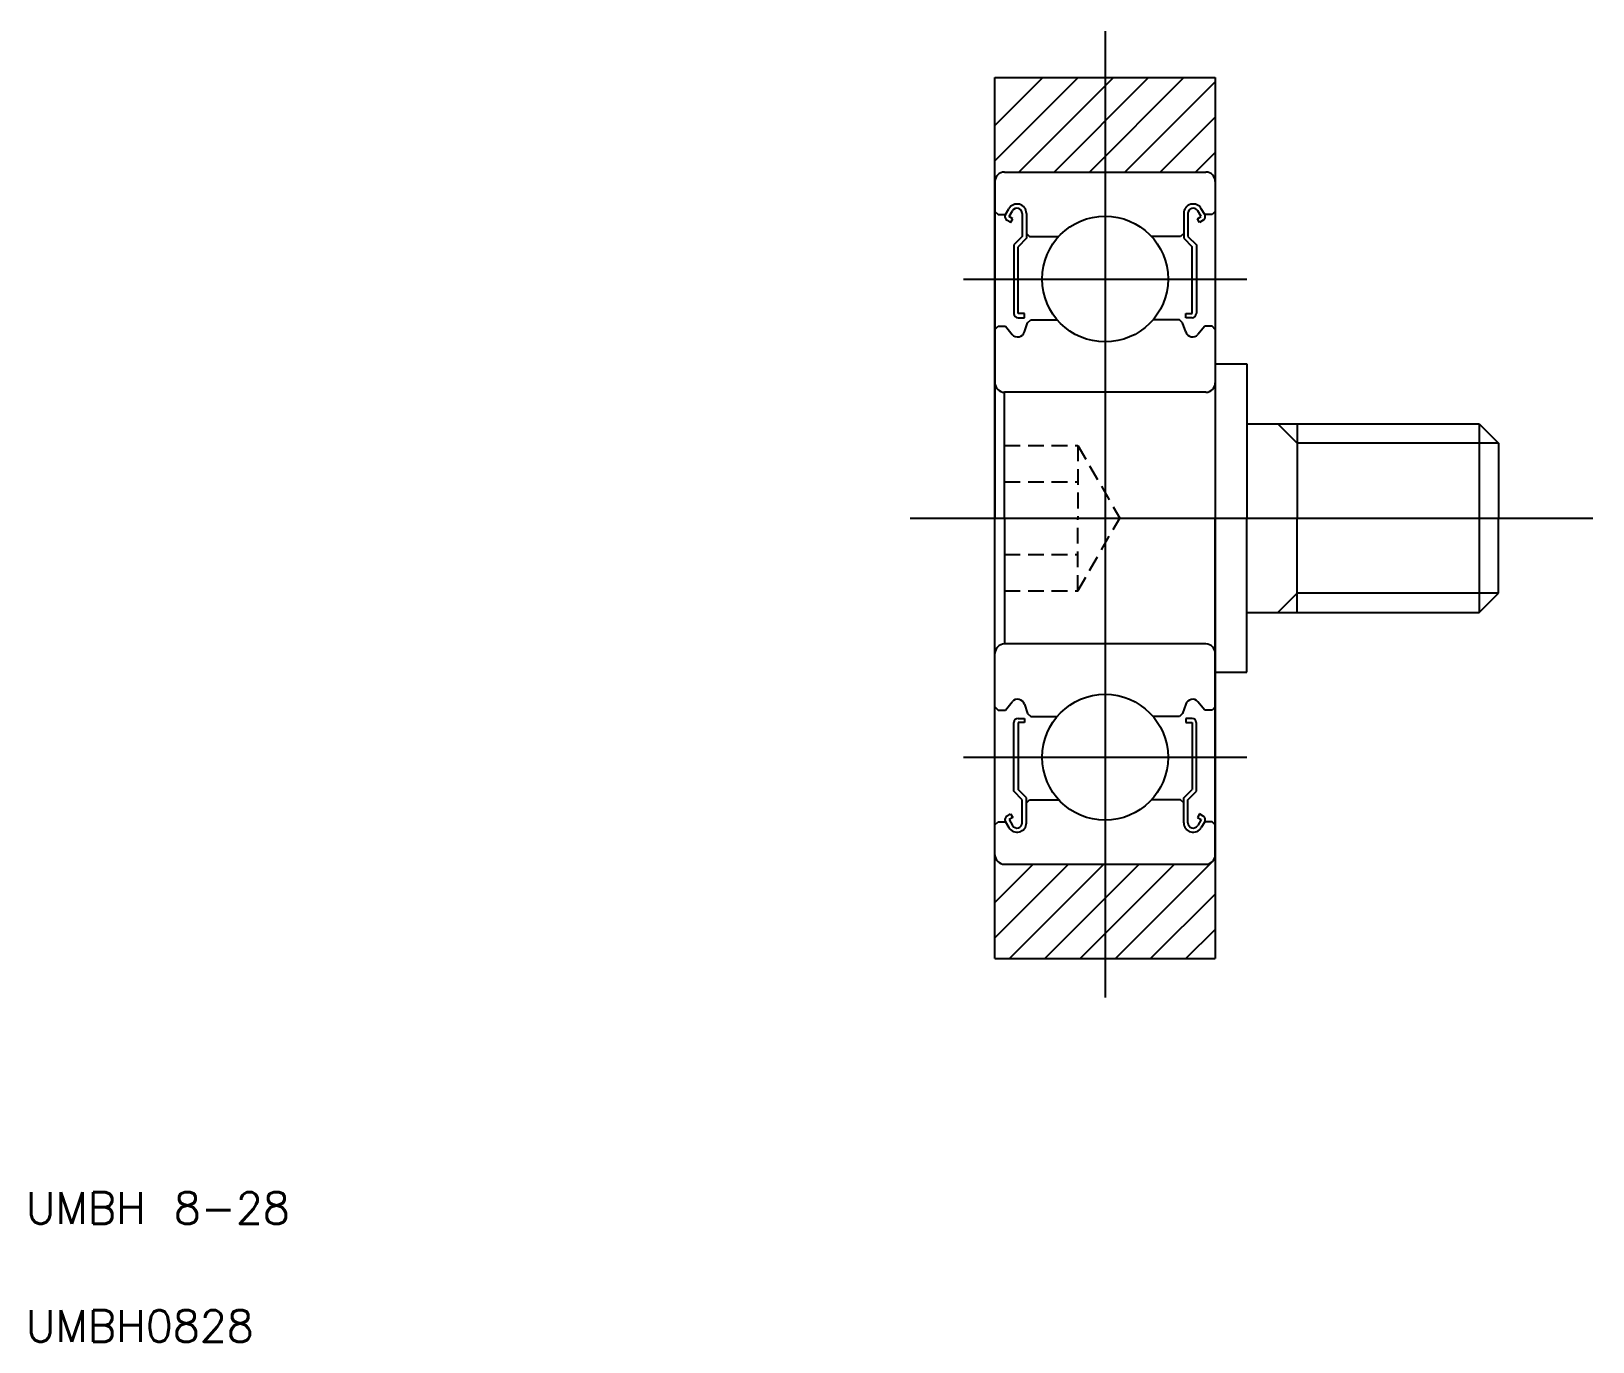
# Model space of a CAD drawing. Extents: x 2.7 to 52.3, y 2.5 to 44.2.
import ezdxf

# ---------------------------------------------------------------- set-up
doc = ezdxf.new("R2010")
doc.units = 0
doc.linetypes.add('CENTER', pattern=[50.8, 31.75, -6.35, 6.35, -6.35])
doc.linetypes.add('DASHED', pattern=[0.75, 0.5, -0.25])
doc.layers.get('0').update_dxf_attribs({"linetype": 'CONTINUOUS'})
doc.layers.add('CENTER', color=1, linetype='CENTER')
doc.styles.get("Standard").update_dxf_attribs({"font": 'txt.shx'})

msp = doc.modelspace()

# ---------------------------------------------------------------- linework, layer by layer
at = {"color": 7, "linetype": 'CONTINUOUS'}
for p, q in [((33.304, 14.678), (33.304, 42.678)), ((33.304, 42.678), (40.304, 42.678)), ((40.304, 42.678), (40.304, 14.678)), ((33.304, 39.378), (33.304, 28.678)), ((33.604, 39.678), (40.004, 39.678)), ((40.304, 39.378), (40.304, 28.678)), ((33.304, 38.428), (33.404, 38.328)), ((33.404, 38.328), (33.637, 38.328)), ((33.637, 38.328), (33.746, 38.512)), ((33.752, 38.262), (33.861, 38.445)), ((33.868, 38.195), (33.752, 38.262)), ((34.17, 38.363), (34.17, 37.628)), ((34.304, 38.363), (34.304, 37.573)), ((39.304, 38.363), (39.304, 37.573)), ((39.437, 38.363), (39.437, 37.628)), ((39.739, 38.195), (39.855, 38.262)), ((39.855, 38.262), (39.746, 38.445)), ((39.97, 38.328), (39.862, 38.512)), ((40.204, 38.328), (39.97, 38.328)), ((40.304, 38.428), (40.204, 38.328)), ((33.686, 38.146), (33.801, 38.079)), ((33.801, 38.079), (33.868, 38.195)), ((34.304, 37.728), (34.404, 37.628)), ((39.304, 37.728), (39.204, 37.628)), ((39.806, 38.079), (39.739, 38.195)), ((39.922, 38.146), (39.806, 38.079)), ((34.17, 37.628), (33.904, 37.362)), ((33.904, 37.362), (33.904, 35.177)), ((34.304, 37.573), (34.037, 37.306)), ((34.037, 35.177), (34.037, 37.306)), ((34.404, 37.628), (35.328, 37.628)), ((39.204, 37.628), (38.279, 37.628)), ((39.304, 37.573), (39.57, 37.306)), ((39.437, 37.628), (39.704, 37.362)), ((39.57, 35.177), (39.57, 37.306)), ((39.704, 37.362), (39.704, 35.177)), ((33.304, 34.678), (33.404, 34.778)), ((33.404, 34.778), (33.637, 34.778)), ((33.637, 34.778), (33.852, 34.516)), ((34.237, 35.177), (34.037, 35.177)), ((34.037, 35.043), (34.237, 35.043)), ((34.237, 35.043), (34.237, 35.177)), ((34.237, 34.595), (34.342, 34.884)), ((34.342, 34.884), (34.442, 34.978)), ((34.442, 34.978), (35.284, 34.978)), ((39.165, 34.978), (38.324, 34.978)), ((39.265, 34.884), (39.165, 34.978)), ((39.37, 34.595), (39.265, 34.884)), ((39.37, 35.043), (39.37, 35.177)), ((39.37, 35.177), (39.57, 35.177)), ((39.57, 35.043), (39.37, 35.043)), ((39.97, 34.778), (39.756, 34.516)), ((40.204, 34.778), (39.97, 34.778)), ((40.304, 34.678), (40.204, 34.778)), ((40.304, 33.578), (41.304, 33.578)), ((41.304, 33.578), (41.304, 28.678)), ((33.604, 28.678), (33.604, 32.678)), ((40.004, 32.678), (33.604, 32.678)), ((41.304, 31.678), (48.69, 31.678)), ((42.904, 31.678), (42.904, 28.678)), ((48.69, 31.678), (49.304, 31.065)), ((48.69, 31.678), (48.69, 25.678)), ((49.304, 31.065), (49.304, 28.678)), ((33.304, 17.978), (33.304, 28.678)), ((33.604, 28.678), (33.604, 24.678)), ((40.304, 17.978), (40.304, 28.678)), ((41.304, 23.778), (41.304, 28.678)), ((42.904, 25.678), (42.904, 28.678)), ((49.304, 26.292), (49.304, 28.678)), ((48.69, 25.678), (49.304, 26.292)), ((41.304, 25.678), (48.69, 25.678)), ((40.004, 24.678), (33.604, 24.678)), ((40.304, 23.778), (41.304, 23.778)), ((40.304, 23.328), (40.304, 23.328)), ((33.637, 22.578), (33.852, 22.841)), ((39.97, 22.578), (39.756, 22.841)), ((33.304, 22.678), (33.404, 22.578)), ((33.404, 22.578), (33.637, 22.578)), ((34.237, 22.762), (34.342, 22.472)), ((34.342, 22.472), (34.442, 22.378)), ((34.442, 22.378), (35.284, 22.378)), ((39.165, 22.378), (38.324, 22.378)), ((39.265, 22.472), (39.165, 22.378)), ((39.37, 22.762), (39.265, 22.472)), ((40.204, 22.578), (39.97, 22.578)), ((40.304, 22.678), (40.204, 22.578)), ((33.904, 19.995), (33.904, 22.18)), ((34.037, 22.313), (34.237, 22.313)), ((34.237, 22.18), (34.037, 22.18)), ((34.037, 22.18), (34.037, 20.05)), ((34.237, 22.313), (34.237, 22.18)), ((39.37, 22.313), (39.37, 22.18)), ((39.57, 22.313), (39.37, 22.313)), ((39.37, 22.18), (39.57, 22.18)), ((39.57, 22.18), (39.57, 20.05)), ((39.704, 19.995), (39.704, 22.18)), ((40.304, 20.653), (40.304, 20.653)), ((34.17, 19.728), (33.904, 19.995)), ((34.304, 19.784), (34.037, 20.05)), ((39.304, 19.784), (39.57, 20.05)), ((39.437, 19.728), (39.704, 19.995)), ((34.17, 18.994), (34.17, 19.728)), ((34.304, 18.994), (34.304, 19.784)), ((34.304, 19.628), (34.404, 19.728)), ((34.404, 19.728), (35.328, 19.728)), ((39.204, 19.728), (38.279, 19.728)), ((39.304, 19.628), (39.204, 19.728)), ((39.304, 18.994), (39.304, 19.784)), ((39.437, 18.994), (39.437, 19.728)), ((33.304, 18.928), (33.404, 19.028)), ((33.404, 19.028), (33.637, 19.028)), ((33.637, 19.028), (33.746, 18.844)), ((33.686, 19.21), (33.801, 19.277)), ((33.868, 19.162), (33.752, 19.095)), ((33.752, 19.095), (33.861, 18.911)), ((33.801, 19.277), (33.868, 19.162)), ((39.806, 19.277), (39.739, 19.162)), ((39.739, 19.162), (39.855, 19.095)), ((39.855, 19.095), (39.746, 18.911)), ((39.922, 19.21), (39.806, 19.277)), ((39.97, 19.028), (39.862, 18.844)), ((40.204, 19.028), (39.97, 19.028)), ((40.304, 18.928), (40.204, 19.028)), ((33.604, 17.678), (40.004, 17.678)), ((33.304, 14.678), (40.304, 14.678))]:
    msp.add_line(p, q, dxfattribs=at)
at = {"color": 3, "linetype": 'CONTINUOUS'}
for p, q in [((33.304, 41.161), (34.821, 42.678)), ((33.304, 40.039), (35.943, 42.678)), ((34.066, 39.678), (37.066, 42.678)), ((35.188, 39.678), (38.188, 42.678)), ((36.311, 39.678), (39.311, 42.678)), ((37.433, 39.678), (40.304, 42.549)), ((38.556, 39.678), (40.304, 41.426)), ((39.678, 39.678), (40.304, 40.304)), ((42.904, 31.065), (42.29, 31.678)), ((49.304, 31.065), (42.904, 31.065)), ((42.904, 26.292), (42.29, 25.678)), ((49.304, 26.292), (42.904, 26.292)), ((33.304, 15.343), (35.639, 17.678)), ((33.304, 16.466), (34.516, 17.678)), ((33.761, 14.678), (36.761, 17.678)), ((34.884, 14.678), (37.884, 17.678)), ((36.006, 14.678), (39.006, 17.678)), ((37.129, 14.678), (40.304, 17.853)), ((38.251, 14.678), (40.304, 16.73)), ((39.374, 14.678), (40.304, 15.608))]:
    msp.add_line(p, q, dxfattribs=at)
at = {"color": 3, "linetype": 'DASHED'}
for p, q in [((33.604, 30.988), (35.937, 30.988)), ((35.937, 30.988), (37.27, 28.678)), ((35.937, 30.988), (35.937, 28.678)), ((33.604, 29.833), (35.937, 29.833)), ((35.937, 26.369), (37.27, 28.678)), ((35.937, 26.369), (35.937, 28.678)), ((33.604, 27.524), (35.937, 27.524)), ((33.604, 26.369), (35.937, 26.369))]:
    msp.add_line(p, q, dxfattribs=at)
at = {"color": 7, "linetype": 'CONTINUOUS'}
for centre in [(36.804, 36.278), (36.804, 21.078)]:
    msp.add_circle(centre, 2, dxfattribs=at)
for centre, radius, start, end in [((33.604, 39.378), 0.3, 90, 180), ((40.004, 39.378), 0.3, 0, 90), ((33.752, 38.262), 0.133, 149.9969, 240.0013), ((34.005, 38.363), 0.299, 0, 150.0002), ((34.005, 38.363), 0.166, 0, 150.0044), ((39.603, 38.363), 0.299, 29.9998, 180), ((39.603, 38.363), 0.166, 29.9956, 180), ((39.855, 38.262), 0.133, 299.9987, 30.0031), ((34.037, 35.177), 0.133, 180, 270), ((39.57, 35.177), 0.133, 270, 359.9999), ((34.023, 34.66), 0.224, 220.001, 343.1517), ((39.584, 34.66), 0.224, 196.8483, 319.999), ((33.604, 32.978), 0.3, 180, 270), ((40.004, 32.978), 0.3, 270, 0), ((33.604, 24.378), 0.3, 90, 180), ((40.004, 24.378), 0.3, 0, 90), ((34.023, 22.697), 0.224, 16.8483, 139.999), ((39.584, 22.697), 0.224, 40.001, 163.1517), ((34.037, 22.18), 0.133, 90, 179.9999), ((39.57, 22.18), 0.133, 0, 90), ((33.752, 19.095), 0.133, 119.9987, 210.0031), ((34.005, 18.994), 0.299, 209.9998, 0), ((34.005, 18.994), 0.166, 209.9956, 0), ((39.603, 18.994), 0.299, 180, 330.0002), ((39.603, 18.994), 0.166, 180, 330.0044), ((39.855, 19.095), 0.133, 329.9969, 60.0013), ((33.604, 17.978), 0.3, 180, 270), ((40.004, 17.978), 0.3, 270, 0)]:
    msp.add_arc(centre, radius, start, end, dxfattribs=at)
at = {"layer": 'CENTER', "color": 1, "linetype": 'CENTER'}
for p, q in [((36.804, 44.153), (36.804, 13.438)), ((32.304, 36.278), (41.304, 36.278)), ((30.604, 28.678), (52.304, 28.678)), ((32.304, 21.078), (41.304, 21.078))]:
    msp.add_line(p, q, dxfattribs=at)

# ---------------------------------------------------------------- texts
at = {"color": 7, "linetype": 'CONTINUOUS'}
for s, p in [('UMBH 8-28', (2.5, 6.25)), ('UMBH0828', (2.5, 2.5))]:
    msp.add_text(s, height=1, dxfattribs=at).set_placement(p)

doc.saveas('drawing.dxf')
